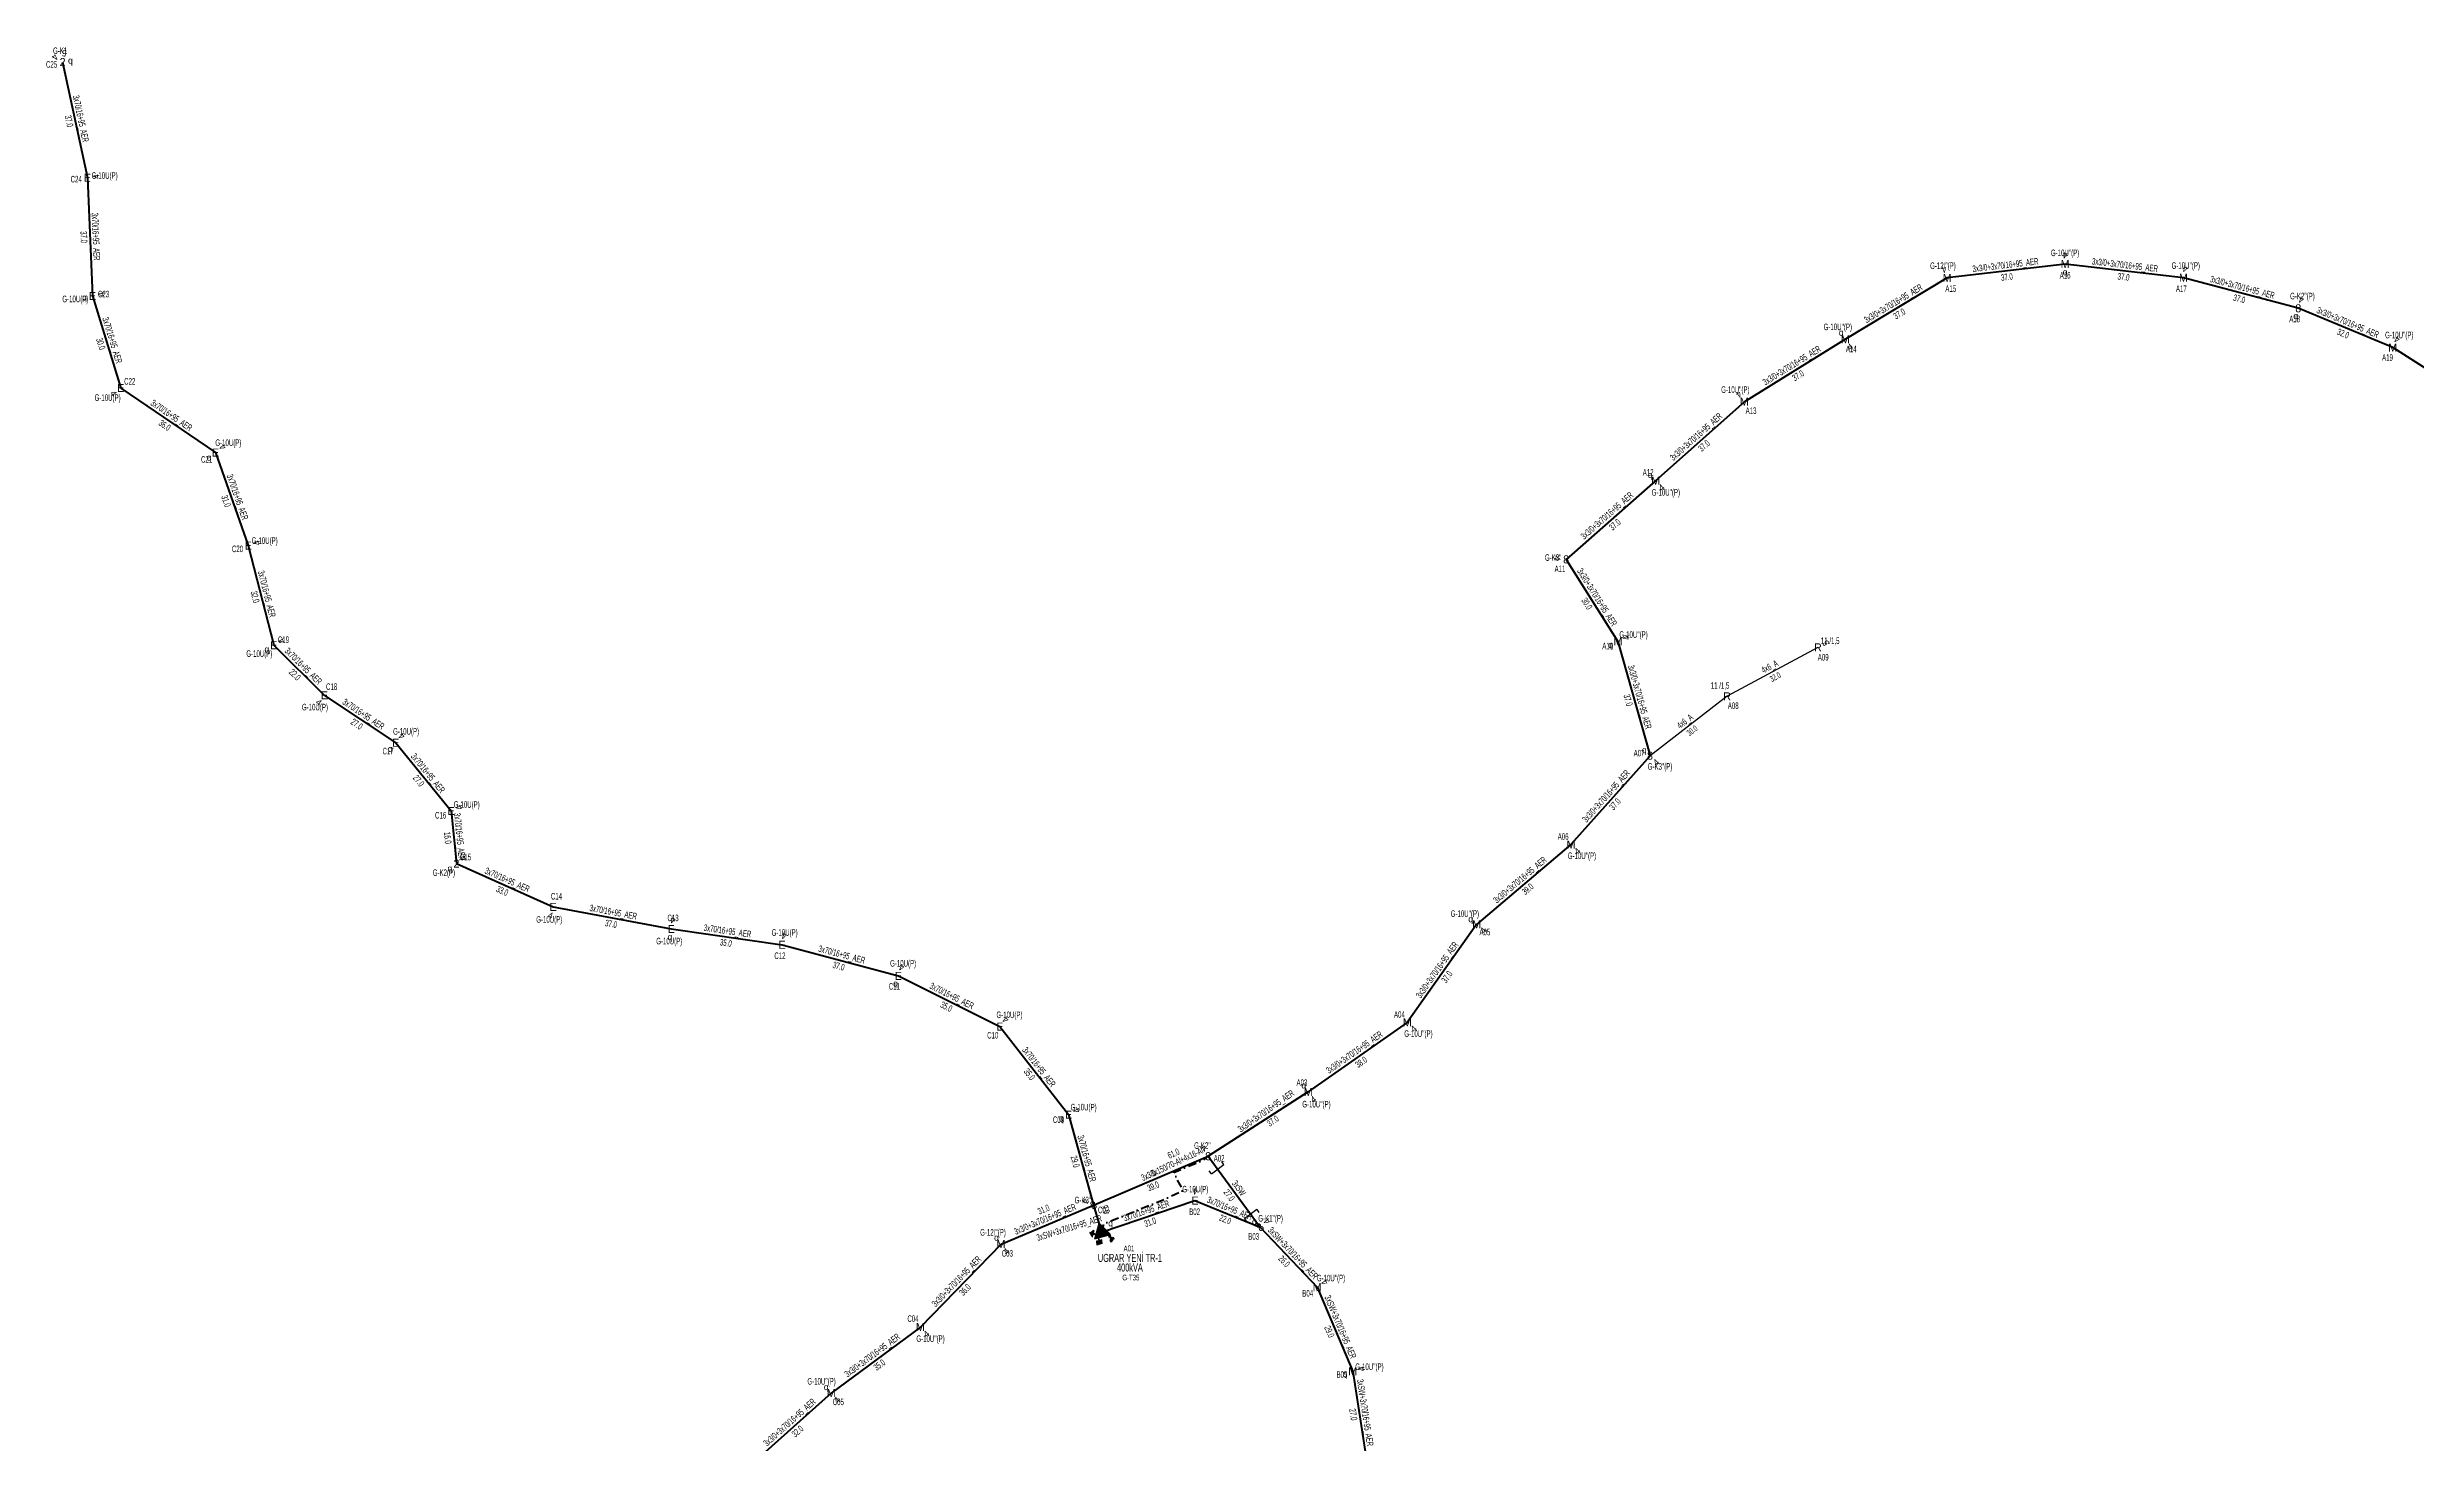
# Model space of a CAD drawing. Header units: millimetres. Extents: x 472380 to 475428, y 4017879 to 4021986.
# Drawn here: x 473939 to 474677, y 4019257 to 4019692 of the extents above; entities that cross this region are included whole.
import ezdxf
from ezdxf.enums import TextEntityAlignment as Align

# ---------------------------------------------------------------- set-up
doc = ezdxf.new("R2010")
doc.units = ezdxf.units.MM
doc.linetypes.add('DASHDOT', pattern=[5, 2.5, -1.25, 0, -1.25])
for name, color, linetype, lineweight in [('DIREK_AG_MEVCUT', 120, 'Continuous', 25), ('DIREK_AG_YENI', 108, 'Continuous', 25), ('DIREK_OG_YENI', 10, 'Continuous', 25), ('HAT_ABONE_HAVAI_YENI', 30, 'Continuous', 30), ('HAT_AG_HAVAI_YENI', 3, 'Continuous', 50), ('HAT_AG_YERALTI_YENI', 3, 'DASHDOT', 50), ('HAT_OG_HAVAI_YENI', 1, 'Continuous', 70), ('TRAFO_TADILAT_BYSK', 5, 'Continuous', 30), ('TRAFO_YENI', 5, 'Continuous', 30)]:
    doc.layers.add(name, color=color, linetype=linetype, lineweight=lineweight)
doc.layers.add('NIA_AG', color=5, linetype='Continuous')
doc.styles.add('Direk', font='B_CAD')
doc.styles.get("Standard").update_dxf_attribs({"font": 'Arial'})

# ---------------------------------------------------------------- blocks, each defined once
blk = doc.blocks.new('AG_NIA', base_point=(-64.4296, 129.8924))
at = {"layer": 'NIA_AG'}
for p, q in [((-64.429604, 132.292432), (-65.529604, 132.292432)), ((-64.429604, 127.492432), (-65.529604, 127.492432)), ((-64.429604, 127.492432), (-64.429604, 132.292432))]:
    blk.add_line(p, q, dxfattribs=at)
blk = doc.blocks.new('YENI_DIREK')
h = blk.add_hatch(color=32)
h.paths.add_polyline_path([(-3.28, -0.5), (-3.07, -0.63), (-2.64, 0.1), (-1.87, -0.35), (-1.77, -0.17), (-2.54, 0.28), (-2.11, 1.01), (-2.33, 1.14)])
h.paths.add_polyline_path([(-3.42, -0.17), (-3.29, -0.25), (-2.57, 0.98), (-2.7, 1.06)])
h.paths.add_polyline_path([(-3.5, 0.29), (-3.37, 0.22), (-3.01, 0.82), (-3.14, 0.9)])
h.paths.add_polyline_path([(-3.41, 0.73), (-3.54, 0.81), (-3.62, 0.68), (-3.49, 0.61)])
h.paths.add_polyline_path([(-1.26, -1.44), (-1.46, -1.44), (-1.47, -2.34), (-2.22, -2.34), (-2.48, -3.47), (-2.38, -3.47), (-2.17, -2.54), (-1.87, -2.54), (-2.08, -3.47), (-1.98, -3.47), (-1.77, -2.54), (-1.47, -2.54), (-1.68, -3.48), (-1.58, -3.48), (-1.37, -2.54), (-1.07, -2.54), (-1.28, -3.48), (-1.18, -3.48), (-0.97, -2.54), (-0.67, -2.55), (-0.88, -3.48), (-0.78, -3.48), (-0.52, -2.35), (-1.27, -2.34)])
at = {"layer": 'TRAFO_YENI'}
for points in [[(2.31, -1.57), (2.08, -1.92), (2.04, -1.44), (1.9, -1.44), (1.98, -2.32), (2.21, -1.96), (2.27, -2.67), (2.06, -2.67), (2.36, -2.87), (2.36, -2.86), (2.6, -2.49), (2.41, -2.63)], [(2.31, -1.57), (2.08, -1.92), (2.04, -1.44), (1.9, -1.44), (1.98, -2.32), (2.21, -1.96), (2.27, -2.67), (2.06, -2.67), (2.36, -2.87), (1.94, -3.19), (2.16, -3.79), (2.22, -3.74), (2.04, -3.26), (2.22, -3.13), (2.4, -3.6), (2.46, -3.56), (2.28, -3.08), (2.46, -2.94), (2.64, -3.42), (2.69, -3.38), (2.51, -2.9), (2.69, -2.76), (2.87, -3.24), (2.93, -3.2), (2.75, -2.72), (2.93, -2.58), (3.11, -3.06), (3.17, -3.01), (2.95, -2.42), (2.36, -2.86), (2.6, -2.49), (2.41, -2.63)], [(2.93, -2.58), (3.11, -3.06), (3.17, -3.01), (2.95, -2.42), (2.36, -2.86), (2.6, -2.49), (2.41, -2.63), (2.31, -1.57), (2.08, -1.92), (2.04, -1.44), (1.9, -1.44), (1.98, -2.32), (2.21, -1.96), (2.27, -2.67), (2.06, -2.67), (2.36, -2.87), (1.94, -3.19), (2.16, -3.79), (2.22, -3.74), (2.04, -3.26), (2.22, -3.13), (2.4, -3.6), (2.46, -3.56), (2.28, -3.08), (2.46, -2.94), (2.64, -3.42), (2.69, -3.38), (2.51, -2.9), (2.69, -2.76), (2.87, -3.24), (2.93, -3.2), (2.75, -2.72)]]:
    blk.add_hatch(color=32, dxfattribs=at).paths.add_polyline_path(points)
at = {"layer": 'TRAFO_TADILAT_BYSK', "color": 32, "flags": 128}
for points in [[(-3.49, 0.61), (-3.41, 0.73), (-3.54, 0.81), (-3.62, 0.68), (-3.49, 0.61)], [(-3.37, 0.22), (-3.01, 0.82), (-3.14, 0.9), (-3.5, 0.29), (-3.37, 0.22)], [(-3.29, -0.25), (-2.57, 0.98), (-2.7, 1.06), (-3.42, -0.17), (-3.29, -0.25)], [(-1.77, -0.17), (-2.54, 0.28), (-2.11, 1.01), (-2.33, 1.14), (-3.28, -0.5), (-3.07, -0.63), (-2.64, 0.1), (-1.87, -0.35), (-1.77, -0.17)], [(-1.26, -1.44), (-1.46, -1.44), (-1.47, -2.34), (-2.22, -2.34), (-2.48, -3.47), (-2.38, -3.47), (-2.17, -2.54), (-1.87, -2.54), (-2.08, -3.47), (-1.98, -3.47), (-1.77, -2.54), (-1.47, -2.54), (-1.68, -3.48), (-1.58, -3.48), (-1.37, -2.54), (-1.07, -2.54), (-1.28, -3.48), (-1.18, -3.48), (-0.97, -2.54), (-0.67, -2.55), (-0.88, -3.48), (-0.78, -3.48), (-0.52, -2.35), (-1.27, -2.34), (-1.26, -1.44)]]:
    blk.add_lwpolyline(points, dxfattribs=at)
at = {"layer": 'TRAFO_YENI', "linetype": 'Continuous'}
for p, q in [((-2.5, -1.44), (0, 2.89)), ((2.5, -1.44), (0, 2.89)), ((-2.5, -1.44), (2.5, -1.44))]:
    blk.add_line(p, q, dxfattribs=at)
at = {"layer": 'TRAFO_YENI', "color": 32, "flags": 128}
blk.add_lwpolyline([(1.9, -1.44), (2.04, -1.44), (2.08, -1.92), (2.31, -1.57), (2.41, -2.63), (2.6, -2.49), (2.36, -2.86), (2.95, -2.42), (3.17, -3.01), (3.11, -3.06), (2.93, -2.58), (2.75, -2.72), (2.93, -3.2), (2.87, -3.24), (2.69, -2.76), (2.51, -2.9), (2.69, -3.38), (2.64, -3.42), (2.46, -2.94), (2.28, -3.08), (2.46, -3.56), (2.4, -3.6), (2.22, -3.13), (2.04, -3.26), (2.22, -3.74), (2.16, -3.79), (1.94, -3.19), (2.36, -2.87), (2.06, -2.67), (2.27, -2.67), (2.21, -1.96), (1.98, -2.32), (1.9, -1.44)], dxfattribs=at)
at = {"layer": 'TRAFO_YENI', "linetype": 'Continuous'}
for points in [[(-2.5, -1.44), (0, -1.44), (0, 2.89)], [(0, -1.44), (0, 2.89), (2.5, -1.44)]]:
    blk.add_solid(points, dxfattribs=at)

msp = doc.modelspace()

# ---------------------------------------------------------------- linework, layer by layer
at = {"layer": 'HAT_ABONE_HAVAI_YENI'}
for p, q in [((474490.869787, 4019505.227841), (474462.586308, 4019489.967702)), ((474462.586308, 4019489.967702), (474438.561, 4019471.467))]:
    msp.add_line(p, q, dxfattribs=at)
at = {"layer": 'HAT_AG_HAVAI_YENI'}
for p, q in [((473943.96, 4019687.703), (473951.676, 4019651.641)), ((473951.676, 4019651.641), (473953.274, 4019614.775)), ((473953.274, 4019614.775), (473962.069, 4019586.085)), ((473962.069, 4019586.085), (473991.609, 4019565.963)), ((473991.609, 4019565.963), (474001.804, 4019536.96)), ((474001.804, 4019536.96), (474009.76, 4019505.883)), ((474009.76, 4019505.883), (474025.574, 4019490.271)), ((474025.574, 4019490.271), (474047.752, 4019475.477)), ((474047.752, 4019475.477), (474064.981, 4019454.221)), ((474064.981, 4019454.221), (474066.666, 4019437.816)), ((474066.666, 4019437.816), (474096.806, 4019424.306)), ((474096.806, 4019424.306), (474133.597, 4019417.439)), ((474133.597, 4019417.439), (474168.167, 4019412.529)), ((474168.167, 4019412.529), (474204.366, 4019402.826)), ((474204.366, 4019402.826), (474235.997, 4019387.017)), ((474235.997, 4019387.017), (474257.398, 4019359.553)), ((474257.398, 4019359.553), (474265.152, 4019331.332)), ((474267.674, 4019322.904), (474296.789, 4019332.78)), ((474296.789, 4019332.78), (474317.059, 4019324.492))]:
    msp.add_line(p, q, dxfattribs=at)
at = {"layer": 'HAT_AG_YERALTI_YENI', "flags": 128}
msp.add_lwpolyline([(474267.674, 4019322.904), (474268.410888, 4019325.546506), (474287.280377, 4019333.209661), (474293.048343, 4019335.928845), (474290.16436, 4019341.490813), (474299.426014, 4019345.398728), (474300.871, 4019346.599)], dxfattribs=at)
at = {"layer": 'HAT_OG_HAVAI_YENI'}
for p, q in [((474531.14, 4019620.388), (474499.444, 4019601.269)), ((474567.898, 4019624.725), (474531.14, 4019620.388)), ((474604.771, 4019620.458), (474567.898, 4019624.725)), ((474640.554, 4019610.936), (474604.771, 4019620.458)), ((474669.97, 4019598.692), (474640.554, 4019610.936)), ((474499.444, 4019601.269), (474467.958, 4019581.822)), ((474701.413, 4019578.603), (474669.97, 4019598.692)), ((474467.958, 4019581.822), (474440.307, 4019557.159)), ((474440.307, 4019557.159), (474412.429, 4019532.655)), ((474412.429, 4019532.655), (474428.575, 4019507.069)), ((474428.575, 4019507.069), (474438.561, 4019471.467)), ((474438.561, 4019471.467), (474413.945528, 4019443.759807)), ((474413.945528, 4019443.759807), (474384.539, 4019418.865)), ((474384.539, 4019418.865), (474362.946, 4019388.299)), ((474362.946, 4019388.299), (474332.069, 4019366.657)), ((474332.069, 4019366.657), (474300.871, 4019346.599)), ((474265.152, 4019331.332), (474300.871, 4019346.599)), ((474300.871, 4019346.599), (474317.059, 4019324.492)), ((474236.353, 4019319.207), (474265.152, 4019331.332)), ((474265.152, 4019331.332), (474267.674, 4019322.904)), ((474317.059, 4019324.492), (474334.846, 4019305.777)), ((474236.353, 4019319.207), (474211.233, 4019293.335)), ((474334.846, 4019305.777), (474345.935, 4019279.501)), ((474211.233, 4019293.335), (474183.451, 4019272.747)), ((474345.935, 4019279.501), (474350.014, 4019253.224)), ((474183.451, 4019272.747), (474159.954, 4019251.763))]:
    msp.add_line(p, q, dxfattribs=at)

# ---------------------------------------------------------------- block references
at = {"layer": 'NIA_AG'}
for p, rotation in [((474303.824993, 4019342.564905), 306.213705), ((474314.105007, 4019328.526095), 126.213705)]:
    msp.add_blockref('AG_NIA', p, dxfattribs=dict(at, rotation=rotation))
at = {"layer": 'TRAFO_YENI', "rotation": 14.875682}
msp.add_blockref('YENI_DIREK', (474267.674, 4019322.904), dxfattribs=at)

# ---------------------------------------------------------------- texts
at = {"layer": 'DIREK_AG_MEVCUT', "color": 32, "style": 'Direk'}
msp.add_text('5', height=2, rotation=478.348749, dxfattribs=at).set_placement((474493.333993, 4019506.557385), align=Align.MIDDLE_CENTER)
at = {"layer": 'DIREK_AG_MEVCUT', "width": 0.53}
for s, p in [('11 /1,5', (474494.704732, 4019507.296957)), ('A09', (474492.531717, 4019502.147583)), ('11 /1,5', (474460.392814, 4019493.348819)), ('A08', (474464.491182, 4019487.031471))]:
    msp.add_text(s, height=2.05, dxfattribs=at).set_placement(p, align=Align.MIDDLE_CENTER)
at = {"layer": 'DIREK_AG_MEVCUT', "style": 'Direk'}
for p in [(474490.869787, 4019505.227841), (474462.586308, 4019489.967702)]:
    msp.add_text('R', height=2.5, dxfattribs=at).set_placement(p, align=Align.MIDDLE_CENTER)
at = {"layer": 'DIREK_AG_YENI', "width": 0.53}
for s, p in [('G-K1', (473943.206624, 4019691.224026)), ('C25', (473940.537467, 4019686.970698)), ('C24', (473948.204211, 4019651.197511)), ('G-10U(P)', (473957.062201, 4019652.329038)), ('G-10U(P)', (473947.934974, 4019613.856385)), ('C23', (473956.723316, 4019615.368478)), ('C22', (473964.886468, 4019588.161505)), ('G-10U(P)', (473957.990729, 4019583.07927)), ('G-10U(P)', (473995.606654, 4019569.036361)), ('C21', (473988.834227, 4019563.829779)), ('C20', (473998.454507, 4019535.94467)), ('G-10U(P)', (474006.935409, 4019538.515481)), ('C19', (474012.795232, 4019507.625803)), ('G-10U(P)', (474005.261537, 4019503.300023)), ('C18', (474027.784618, 4019492.984516)), ('G-10U(P)', (474022.587213, 4019486.604743)), ('G-10U(P)', (474050.991944, 4019479.032715)), ('C17', (474045.394669, 4019472.889919)), ('G-10U(P)', (474069.877879, 4019456.243891)), ('C16', (474061.746147, 4019452.884689)), ('C15', (474069.502568, 4019439.866337)), ('G-K2(P)', (474062.775203, 4019435.003643)), ('C14', (474097.850207, 4019427.646603)), ('G-10U(P)', (474095.588611, 4019420.411357)), ('C13', (474134.164308, 4019420.892717)), ('G-10U(P)', (474132.978575, 4019413.674086)), ('G-10U(P)', (474168.945373, 4019416.339696)), ('C12', (474167.466553, 4019409.099806)), ('G-10U(P)', (474205.852662, 4019406.743701)), ('C11', (474203.124245, 4019399.553685)), ('G-10U(P)', (474238.995522, 4019390.678617)), ('C10', (474233.779492, 4019384.309112)), ('G-10U(P)', (474262.08064, 4019361.902521)), ('C09', (474254.269699, 4019357.983371)), ('G-10U(P)', (474296.897744, 4019336.33778)), ('B02', (474296.682072, 4019329.281634))]:
    msp.add_text(s, height=2.05, dxfattribs=at).set_placement(p, align=Align.MIDDLE_CENTER)
at = {"layer": 'DIREK_AG_YENI', "color": 32, "style": 'Direk'}
for s, rotation, p in [('5', 169.57718, (473944.46655, 4019690.456799)), ('4', 237.077179, (473941.60967, 4019689.224825)), ('4', 97.279589, (473954.453431, 4019651.995791)), ('4', 99.762533, (473956.033453, 4019615.249782)), ('4', 306.390618, (473959.815025, 4019584.423796)), ('4', 127.552763, (473993.828819, 4019567.669577)), ('4', 106.863597, (474004.483595, 4019537.772264)), ('4', 119.864058, (474012.188186, 4019507.277243)), ('4', 320.831358, (474023.805506, 4019488.100187)), ('4', 137.660424, (474049.637865, 4019477.546665)), ('4', 112.445423, (474067.568882, 4019455.290049)), ('4', 125.860264, (474068.935255, 4019439.456269)), ('4', 342.641778, (474095.970634, 4019421.633517)), ('4', 170.671885, (474134.050847, 4019420.201974)), ('4', 168.455565, (474168.727358, 4019415.272355)), ('4', 159.219595, (474205.359404, 4019405.443852)), ('4', 140.685727, (474237.771006, 4019389.183311)), ('4', 116.645274, (474259.90064, 4019360.808703)), ('4', 178.249299, (474296.874542, 4019335.578693))]:
    msp.add_text(s, height=2, rotation=rotation, dxfattribs=at).set_placement(p, align=Align.MIDDLE_CENTER)
at = {"layer": 'DIREK_AG_YENI', "style": 'Direk'}
for s, p in [('2', (473943.96, 4019687.703)), ('E', (473951.676, 4019651.641)), ('E', (473953.274, 4019614.775)), ('E', (473962.069, 4019586.085)), ('E', (473991.609, 4019565.963)), ('E', (474001.804, 4019536.96)), ('E', (474009.76, 4019505.883)), ('E', (474025.574, 4019490.271)), ('E', (474047.752, 4019475.477)), ('E', (474064.981, 4019454.221)), ('2', (474066.666, 4019437.816)), ('E', (474096.806, 4019424.306)), ('E', (474133.597, 4019417.439)), ('E', (474168.167, 4019412.529)), ('E', (474204.366, 4019402.826)), ('E', (474235.997, 4019387.017)), ('E', (474257.398, 4019359.553)), ('E', (474296.789, 4019332.78))]:
    msp.add_text(s, height=2.5, dxfattribs=at).set_placement(p, align=Align.MIDDLE_CENTER)
at = {"layer": 'DIREK_AG_YENI', "color": 4, "style": 'Direk'}
for p in [(473946.404667, 4019688.226073), (473950.810203, 4019614.351087), (473989.627019, 4019564.439271), (474007.591977, 4019504.63814), (474046.068192, 4019473.629085), (474064.63988, 4019436.351474), (474133.19178, 4019414.972059), (474203.479032, 4019400.488632), (474255.1635, 4019358.431836)]:
    msp.add_text('q', height=2, dxfattribs=at).set_placement(p, align=Align.MIDDLE_CENTER)
at = {"layer": 'DIREK_OG_YENI', "width": 0.53}
for s, p in [("G-12I''(P)", (474529.83197, 4019624.205461)), ("G-10U''(P)", (474567.894085, 4019628.227221)), ("G-10U''(P)", (474605.493109, 4019624.261041)), ('A15', (474532.274504, 4019617.076973)), ('A16', (474567.901913, 4019621.225002)), ('A17', (474604.118097, 4019617.019437)), ("G-K2''(P)", (474641.845086, 4019614.739401)), ("G-10U''(P)", (474497.080639, 4019605.140847)), ('A18', (474639.428957, 4019607.621746)), ("G-10U''(P)", (474672.017311, 4019602.610357)), ('A14', (474501.26752, 4019598.281564)), ('A19', (474668.349183, 4019595.589912)), ("G-10U''(P)", (474465.154696, 4019585.580721)), ('A13', (474470.050475, 4019579.016372)), ('A12', (474437.986787, 4019559.779422)), ("G-10U''(P)", (474443.501191, 4019553.551517)), ("G-K3''", (474408.389747, 4019533.238199)), ('A11', (474410.523741, 4019529.719019)), ("G-10U''(P)", (474433.434123, 4019509.228468)), ('A10', (474425.376625, 4019505.647594)), ('A07', (474435.150362, 4019472.252843)), ("G-K3''(P)", (474441.694717, 4019468.105308)), ('A06', (474411.500374, 4019446.264048)), ("G-10U''(P)", (474417.361319, 4019440.261473)), ("G-10U''(P)", (474380.87705, 4019422.219881)), ('A05', (474387.119709, 4019416.500694)), ('A04', (474360.475706, 4019390.778445)), ("G-10U''(P)", (474366.406994, 4019384.825185)), ('A03', (474330.117779, 4019369.562639)), ("G-10U''(P)", (474334.638319, 4019362.830927)), ("G-K2''", (474299.102157, 4019349.934072)), ('A02', (474304.312123, 4019345.959726)), ("G-K3''", (474261.868711, 4019332.926435)), ('C02', (474268.321518, 4019329.847361)), ("G-12I''(P)", (474233.853215, 4019322.866261)), ('B03', (474315.084262, 4019321.602292)), ("G-K1''(P)", (474320.352225, 4019327.243483)), ('C03', (474238.327285, 4019316.316983)), ("G-10U''(P)", (474339.166353, 4019308.605474)), ('B04', (474331.917733, 4019303.859905)), ('C04', (474208.927923, 4019295.968746)), ("G-10U''(P)", (474214.40069, 4019289.715646)), ('B05', (474342.568106, 4019278.544952)), ("G-10U''(P)", (474351.142257, 4019280.979629)), ("G-10U''(P)", (474180.448253, 4019276.434842)), ('C05', (474185.660899, 4019270.032899))]:
    msp.add_text(s, height=2.05, dxfattribs=at).set_placement(p, align=Align.MIDDLE_CENTER)
at = {"layer": 'DIREK_OG_YENI', "style": 'Direk'}
for s, p in [('M', (474567.898, 4019624.725)), ('M', (474531.14, 4019620.388)), ('M', (474604.771, 4019620.458)), ('8', (474640.554, 4019610.936)), ('M', (474499.444, 4019601.269)), ('M', (474669.97, 4019598.692)), ('M', (474467.958, 4019581.822)), ('M', (474440.307, 4019557.159)), ('8', (474412.429, 4019532.655)), ('M', (474428.575, 4019507.069)), ('8', (474438.561, 4019471.467)), ('M', (474413.945528, 4019443.759807)), ('M', (474384.539, 4019418.865)), ('M', (474362.946, 4019388.299)), ('M', (474332.069, 4019366.657)), ('8', (474300.871, 4019346.599)), ('M', (474236.353, 4019319.207)), ('M', (474334.846, 4019305.777)), ('M', (474211.233, 4019293.335)), ('M', (474345.935, 4019279.501)), ('M', (474183.451, 4019272.747))]:
    msp.add_text(s, height=2.5, dxfattribs=at).set_placement(p, align=Align.MIDDLE_CENTER)
at = {"layer": 'DIREK_OG_YENI', "color": 32, "style": 'Direk'}
for rotation, p in [(180.064053, (474567.89487, 4019627.524998)), (198.913722, (474530.232397, 4019623.036822)), (169.248845, (474605.293323, 4019623.208851)), (161.249922, (474641.454034, 4019613.587403)), (391.399732, (474500.902816, 4019598.879051)), (152.413282, (474671.266654, 4019601.173671)), (216.716064, (474466.28402, 4019584.066503)), (401.522798, (474442.16317, 4019555.062662)), (261.784245, (474409.657736, 4019533.055123)), (113.961086, (474431.1337, 4019508.206125)), (402.989869, (474440.470233, 4019469.418872)), (404.316019, (474415.901651, 4019441.756414)), (407.505767, (474386.603567, 4019416.973555)), (404.894072, (474364.922235, 4019386.315444)), (393.882506, (474333.629977, 4019364.332489)), (207.940411, (474299.559052, 4019349.072619)), (244.097802, (474262.633285, 4019332.555142)), (129.878686, (474319.20773, 4019326.28726)), (394.338523, (474237.932428, 4019316.894986)), (123.212195, (474337.188614, 4019307.310676)), (401.192698, (474213.077062, 4019291.228003)), (105.852184, (474348.628515, 4019280.265838)), (399.153473, (474185.218919, 4019270.575719))]:
    msp.add_text('4', height=2, rotation=rotation, dxfattribs=at).set_placement(p, align=Align.MIDDLE_CENTER)
at = {"layer": 'DIREK_OG_YENI', "color": 4, "style": 'Direk'}
for p in [(474567.900795, 4019622.225002), (474498.141486, 4019603.402883), (474639.750398, 4019608.568676), (474438.649705, 4019559.03073), (474426.290446, 4019506.05371), (474436.793233, 4019473.234767), (474382.695637, 4019420.55379), (474330.675271, 4019368.732456), (474315.291233, 4019326.259767), (474234.942797, 4019321.271298), (474343.530076, 4019278.818109), (474181.8725, 4019274.685644)]:
    msp.add_text('q', height=2, dxfattribs=at).set_placement(p, align=Align.MIDDLE_CENTER)
at = {"layer": 'DIREK_OG_YENI', "style": 'Direk'}
for rotation, p in [(21.892293, (474265.152, 4019331.332)), (41.682646, (474317.059, 4019324.492))]:
    msp.add_text('8', height=2.5, rotation=rotation, dxfattribs=at).set_placement(p, align=Align.MIDDLE_CENTER)
at = {"layer": 'HAT_ABONE_HAVAI_YENI', "lineweight": 30, "width": 0.53}
for rotation, p in [(388.348749, (474476.324436, 4019498.345834)), (397.598609, (474450.055028, 4019481.390622))]:
    msp.add_text('4x6_A', height=2.05, rotation=rotation, dxfattribs=at).set_placement(p, align=Align.CENTER)
for s, rotation, p in [('32.0', 388.348749, (474477.131659, 4019496.849709)), ('30.0', 397.598609, (474451.092243, 4019480.043704))]:
    msp.add_text(s, height=1.9, rotation=rotation, dxfattribs=at).set_placement(p, align=Align.TOP_CENTER)
at = {"layer": 'HAT_AG_HAVAI_YENI', "lineweight": 30, "width": 0.53}
for s, rotation, p in [('37.0', 282.07733, (473946.986736, 4019669.49385, 236975.837982)), ('37.0', 272.482622, (473951.625963, 4019633.170907, 236976.637183)), ('30.0', 287.043285, (473956.859192, 4019600.180792, 236981.03468)), ('36.0', 325.737512, (473976.360883, 4019575.321341, 236995.80474)), ('31.0', 289.366129, (473995.904632, 4019551.179448, 237000.901798)), ('32.0', 284.359862, (474004.958143, 4019521.210832, 237004.879788)), ('22.0', 315.368309, (474017.069733, 4019497.47201, 237012.78711)), ('27.0', 326.296257, (474036.191654, 4019482.166906, 237023.876208)), ('27.0', 309.024595, (474055.706199, 4019464.314046, 237032.490335)), ('16.0', 275.865016, (474064.9777, 4019445.931702, 237033.332915)), ('33.0', 335.85615, (474081.388131, 4019430.285482)), ('37.0', 349.427291, (474115.04543, 4019420.037007)), ('35.0', 351.916979, (474150.76265, 4019414.142329, 237084.083598)), ('37.0', 344.993943, (474186.04636, 4019406.856343, 237102.182845)), ('35.0', 333.444596, (474219.801115, 4019394.160915, 237117.998273)), ('35.0', 307.927147, (474246.026551, 4019372.762453, 237128.698752)), ('29.0', 285.363969, (474260.454947, 4019345.217511, 237132.575818)), ('31.0', 18.737413, (474282.504765, 4019327.037128, 237148.394741)), ('22.0', 337.760346, (474306.602531, 4019327.849336, 237158.5295))]:
    msp.add_text(s, height=2.05, rotation=rotation, dxfattribs=at).set_placement(p, align=Align.TOP_CENTER)
for rotation, p in [(282.07733, (473948.649108, 4019669.849544, 236975.837982)), (272.482622, (473953.324367, 4019633.244545, 236976.637183)), (287.043285, (473958.484534, 4019600.679052, 236981.03468)), (325.737512, (473977.317957, 4019576.726335, 236995.80474)), (289.366129, (473997.508444, 4019551.743174, 237000.901798)), (284.359862, (474006.60503, 4019521.632452, 237004.879788)), (315.368309, (474018.264063, 4019498.681794, 237012.78711)), (326.296257, (474037.134982, 4019483.581167, 237023.876208)), (309.024595, (474057.026888, 4019465.384458, 237032.490335)), (275.865016, (474066.668801, 4019446.105417, 237033.332915)), (335.85615, (474082.08348, 4019431.836768)), (349.427291, (474115.357351, 4019421.708146)), (351.916979, (474151.001683, 4019415.82544, 237084.083598)), (344.993943, (474186.486526, 4019408.498371, 237102.182845)), (333.444596, (474220.561122, 4019395.681569, 237117.998273)), (307.927147, (474247.367499, 4019373.807374, 237128.698752)), (285.363969, (474262.094193, 4019345.667925, 237132.575818)), (18.737413, (474281.958671, 4019328.647029, 237148.394741)), (337.760346, (474307.24595, 4019329.422871, 237158.5295))]:
    msp.add_text('3x70/16+95_AER', height=2.05, rotation=rotation, dxfattribs=at).set_placement(p, align=Align.CENTER)
at = {"layer": 'HAT_AG_YERALTI_YENI', "lineweight": 30, "width": 0.53}
msp.add_text('3x150/70-Al+4x16-Al', height=2.05, rotation=25.240529, dxfattribs=at).set_placement((474291.569373, 4019343.90765), align=Align.CENTER)
msp.add_text('61.0', height=2.05, rotation=25.240529, dxfattribs=at).set_placement((474289.646012, 4019348.393207), align=Align.TOP_CENTER)
at = {"layer": 'HAT_OG_HAVAI_YENI', "lineweight": 30, "width": 0.53}
for s, rotation, p in [('3x3/0+3x70/16+95_AER', 366.729375, (474549.419588, 4019623.400745)), ('3x3/0+3x70/16+95_AER', 353.399221, (474586.432414, 4019623.436177)), ('3x3/0+3x70/16+95_AER', 345.097359, (474622.880877, 4019616.518431)), ('3x3/0+3x70/16+95_AER', 391.097987, (474514.853066, 4019611.55654)), ('3x3/0+3x70/16+95_AER', 337.403116, (474655.588585, 4019605.598797)), ('3x3/0+3x70/16+95_AER', 391.701343, (474483.254601, 4019592.269032)), ('3x3/0+3x70/16+95_AER', 401.730987, (474453.566721, 4019570.124872)), ('3x3/0+3x70/16+95_AER', 401.314578, (474425.806932, 4019545.545552)), ('3x3/0+3x70/16+95_AER', 302.252131, (474421.220976, 4019520.315766)), ('3x3/0+3x70/16+95_AER', 285.66847, (474434.386277, 4019489.497305)), ('3x3/0+3x70/16+95_AER', 408.381305, (474425.617801, 4019458.17776)), ('3x3/0+3x70/16+95_AER', 400.25039, (474398.693054, 4019431.961147, 237192.2695)), ('3x3/0+3x70/16+95_AER', 414.761144, (474373.048259, 4019404.072438, 237181.473)), ('3x3/0+3x70/16+95_AER', 395.027136, (474347.019515, 4019378.173913, 237166.034385)), ('3x3/0+3x70/16+95_AER', 394.930466, (474319.462353, 4019359.837133)), ('3x3/0', 23.141802, (474282.67732, 4019339.747301, 237150.435559)), ('3xSW', 306.213595, (474309.650856, 4019336.047641, 237158.5295)), ('3x3/0+3x70/16+95_AER', 22.833813, (474250.422346, 4019326.052886, 237132.575818)), ('3xSW+3x70/16+95_AER', 17.21017, (474257.867536, 4019323.272064)), ('3xSW+3x70/16+95_AER', 313.543433, (474326.568633, 4019315.719982, 237167.423009)), ('3x3/0+3x70/16+95_AER', 405.844514, (474223.182988, 4019306.862888, 237105.616444)), ('3xSW+3x70/16+95_AER', 292.88099, (474341.173709, 4019292.96932, 237172.967582)), ('3x3/0+3x70/16+95_AER', 396.540058, (474196.835686, 4019283.72401, 237091.725319)), ('3xSW+3x70/16+95_AER', 278.823388, (474348.81453, 4019266.492797, 237175.007007)), ('3x3/0+3x70/16+95_AER', 401.766717, (474171.136061, 4019262.889138, 237079.976926))]:
    msp.add_text(s, height=2.05, rotation=rotation, dxfattribs=at).set_placement(p, align=Align.CENTER)
for s, rotation, p in [('37.0', 366.729375, (474549.618794, 4019621.712457)), ('37.0', 353.399221, (474586.236998, 4019621.747446)), ('37.0', 391.097987, (474515.731122, 4019610.100855)), ('37.0', 345.097359, (474622.443676, 4019614.875611)), ('32.0', 337.403116, (474654.935369, 4019604.029304)), ('37.0', 391.701343, (474484.147937, 4019590.822674)), ('37.0', 401.730987, (474454.698299, 4019568.856198)), ('37.0', 401.314578, (474426.92926, 4019544.268689)), ('30.0', 302.252131, (474419.783272, 4019519.408567)), ('37.0', 285.66847, (474432.749448, 4019489.038185)), ('37.0', 408.381305, (474426.88869, 4019457.048671)), ('39.0', 400.25039, (474399.791474, 4019430.66366, 237192.2695)), ('37.0', 414.761144, (474374.436741, 4019403.091562, 237181.473)), ('38.0', 395.027136, (474347.995255, 4019376.781817, 237166.034385)), ('37.0', 394.930466, (474320.435743, 4019358.443392)), ('39.0', 23.141802, (474283.345434, 4019338.184092, 237150.435559)), ('31.0', 22.833813, (474249.215587, 4019330.973249, 237132.575818)), ('9.0', 291.620476, (474269.899032, 4019330.387598)), ('27.0', 306.213595, (474308.279262, 4019335.043286, 237158.5295)), ('26.0', 313.543433, (474325.336384, 4019314.548845, 237167.423009)), ('36.0', 405.844514, (474224.402657, 4019305.678654, 237105.616444)), ('29.0', 292.88099, (474339.607474, 4019292.308329, 237172.967582)), ('35.0', 396.540058, (474197.84784, 4019282.35816, 237091.725319)), ('27.0', 278.823388, (474347.134648, 4019266.232035, 237175.007007)), ('32.0', 401.766717, (474172.26843, 4019261.621171, 237079.976926))]:
    msp.add_text(s, height=2.05, rotation=rotation, dxfattribs=at).set_placement(p, align=Align.TOP_CENTER)
at = {"layer": 'TRAFO_YENI', "color": 4, "style": 'Direk'}
msp.add_text('q', height=2, dxfattribs=at).set_placement((474270.502427, 4019325.732427), align=Align.MIDDLE_CENTER)
at = {"layer": 'TRAFO_YENI', "width": 0.6}
for s, height, p in [('UGRAR YENİ TR-1', 2.5, (474276.513334, 4019313.65333)), ('A01', 1.8, (474276.224711, 4019316.961497)), ('400kVA', 2.5, (474276.513334, 4019310.65333))]:
    msp.add_text(s, height=height, dxfattribs=at).set_placement(p, align=Align.CENTER)
msp.add_text('G-T35', height=1.8, dxfattribs=at).set_placement((474276.801753, 4019309.684496), align=Align.TOP_CENTER)

doc.saveas('drawing.dxf')
